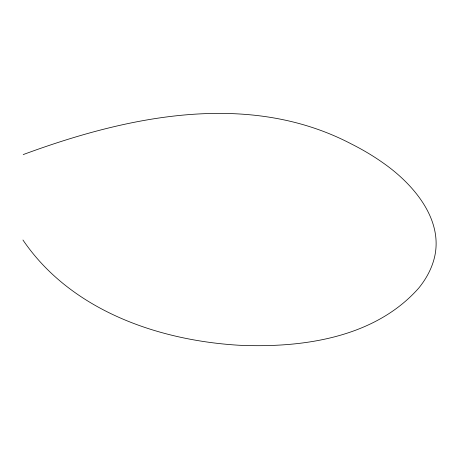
<?xml version="1.0" encoding="UTF-8"?>
<svg xmlns="http://www.w3.org/2000/svg" width="459" height="459" viewBox="0 0 459 459"><rect width="100%" height="100%" fill="white"/><g stroke="black" fill="none" stroke-linecap="round" stroke-linejoin="round"><path stroke-width="0.69" d="M23.214 154.58C126.69 116.379 248.445 89.998 351.474 144.023A265.721 153.409 0 0 1 382.84 162.733C414.517 184.725 447.439 223.338 432.349 264.516A184.558 106.557 0 0 1 418.66 288.183C374.515 337.996 302.2 348.071 239.105 345.254C157.644 340.394 70.537 310.106 22.95 240.005"/></g></svg>
